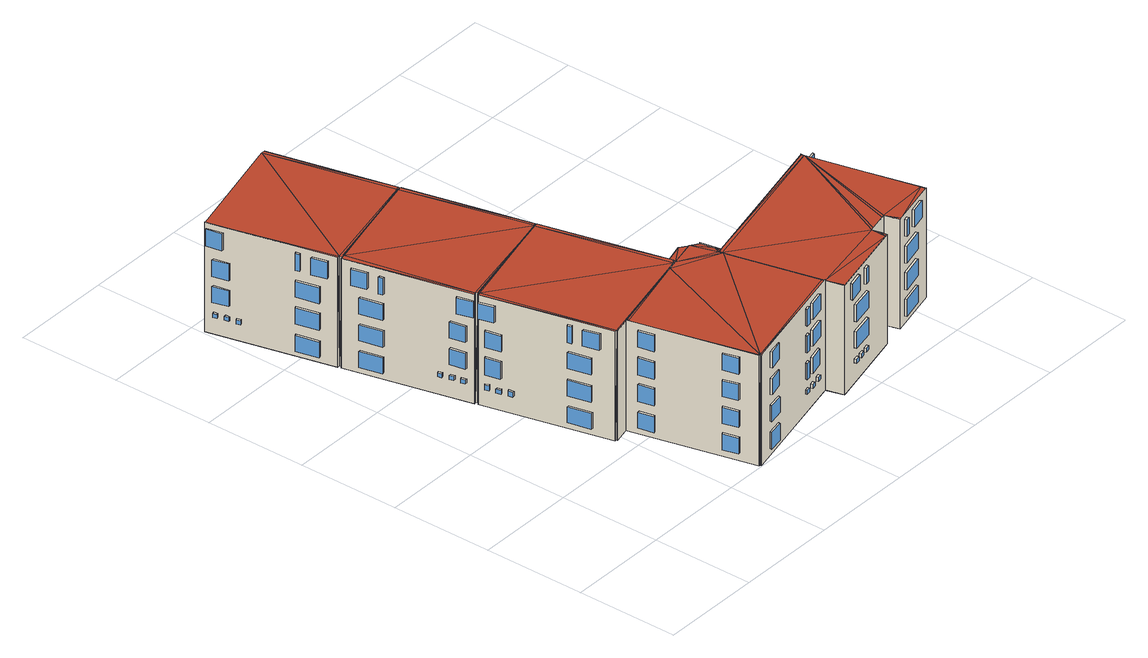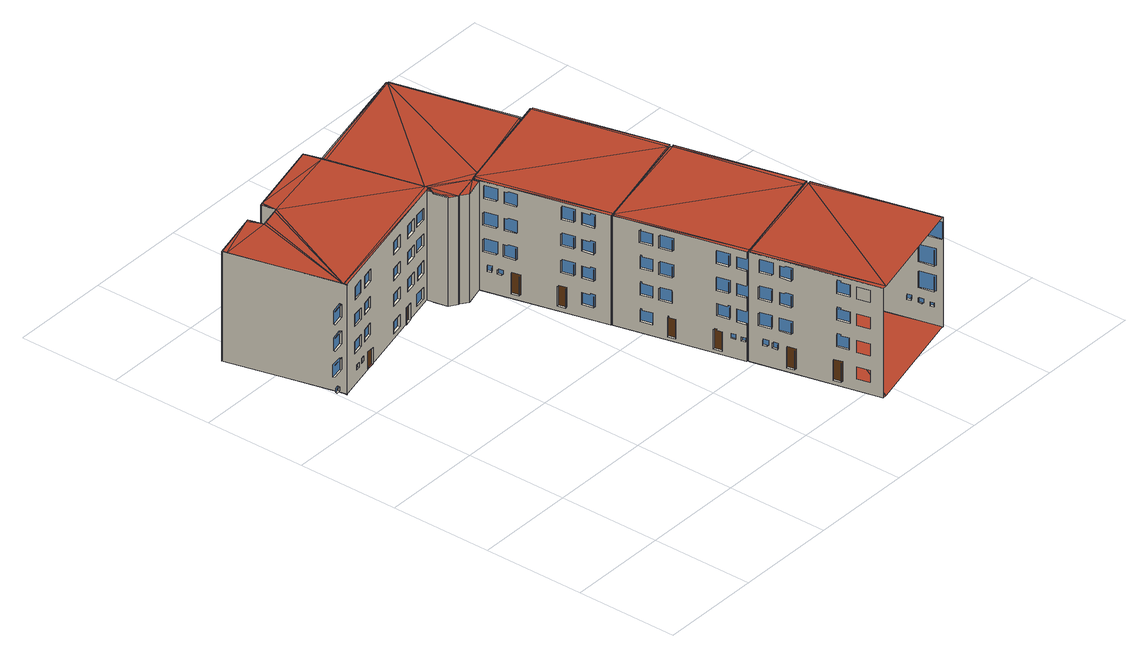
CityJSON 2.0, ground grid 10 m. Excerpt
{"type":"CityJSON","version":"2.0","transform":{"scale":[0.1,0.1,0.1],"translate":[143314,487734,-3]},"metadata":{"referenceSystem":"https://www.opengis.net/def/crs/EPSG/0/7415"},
"CityObjects":{
"building1":{"type":"Building","geometry":[{"type":"MultiSurface","lod":"2.2","boundaries":[[[0,1,2,3]],[[4,5,6,7]],[[8,9,10,11]],[[12,13,14,15]],[[16,1,0,17]],[[18,5,4,19]],[[20,9,8,21]],[[22,13,12,23]],[[17,0,3,24]],[[25,2,1,16]],[[26,27,28,29]],[[24,3,2,25]],[[30,31,32]],[[33,6,5,18]],[[19,4,7,34]],[[35,10,9,20]],[[21,8,11,36]],[[37,14,13,22]],[[23,12,15,38]],[[39,27,26,40]],[[40,26,29,41]],[[42,28,27,39]],[[43,30,32]],[[34,7,6,33]],[[36,11,10,35]],[[38,15,14,37]],[[41,29,28,42]],[[44,45,30]],[[44,30,43]],[[46,43,32]],[[47,31,30]],[[48,49,50,51]],[[31,32,46,47],[52,53,54,55],[56,57,58,59],[60,61,62,63],[17,16,25,24],[64,65,66,67],[68,69,70,71],[72,73,74,75],[19,18,33,34],[23,22,37,38],[21,20,35,36],[40,39,42,41]],[[76,77,78,79]],[[80,81,82,83]],[[84,85,86,87]],[[73,49,48,72]],[[72,48,51,75]],[[74,50,49,73]],[[75,51,50,74]],[[88,89,90,91]],[[92,93,94,95]],[[69,77,76,68]],[[57,81,80,56]],[[61,85,84,60]],[[70,78,77,69]],[[68,76,79,71]],[[71,79,78,70]],[[53,93,92,52]],[[56,80,83,59]],[[58,82,81,57]],[[60,84,87,63]],[[62,86,85,61]],[[96,97,98,99]],[[100,101,102,103]],[[65,89,88,64]],[[66,90,89,65]],[[64,88,91,67]],[[52,92,95,55]],[[54,94,93,53]],[[59,83,82,58]],[[63,87,86,62]],[[67,91,90,66]],[[104,105,106,107]],[[108,109,110,111]],[[112,97,96,113]],[[55,95,94,54]],[[114,115,116,117]],[[118,105,104,119]],[[120,101,100,121]],[[122,109,108,123]],[[113,96,99,124]],[[125,98,97,112]],[[121,100,103,126]],[[127,102,101,120]],[[128,43,46]],[[30,129,47]],[[126,103,102,127]],[[130,131,132,133]],[[119,104,107,134]],[[135,106,105,118]],[[123,108,111,136]],[[137,110,109,122]],[[124,99,98,125]],[[138,115,114,139]],[[139,114,117,140]],[[141,116,115,138]],[[134,107,106,135]],[[140,117,116,141]],[[136,111,110,137]],[[142,131,130,143]],[[143,130,133,144]],[[145,132,131,142]],[[146,147,148]],[[144,133,132,145]],[[46,47,129]],[[149,146,148]],[[46,129,128]],[[150,146,149]],[[151,150,149]],[[152,153,154,155]],[[156,149,148]],[[157,147,146]],[[158,159,160,161]],[[162,163,164,165]],[[166,167,168,169]],[[147,148,156,157],[170,171,172,173],[119,118,135,134],[123,122,137,136],[113,112,125,124],[174,175,176,177],[178,179,180,181],[182,183,184,185],[186,187,188,189],[143,142,145,144],[139,138,141,140],[121,120,127,126]],[[128,129,190]],[[128,190,191]],[[175,153,152,174]],[[183,159,158,182]],[[179,163,162,178]],[[187,167,166,186]],[[174,152,155,177]],[[176,154,153,175]],[[177,155,154,176]],[[192,193,194,195]],[[184,160,159,183]],[[182,158,161,185]],[[178,162,165,181]],[[186,166,169,189]],[[180,164,163,179]],[[188,168,167,187]],[[196,197,198,199]],[[200,201,202,203]],[[204,205,206,207]],[[208,209,210,211]],[[171,193,192,170]],[[185,161,160,184]],[[181,165,164,180]],[[189,169,168,188]],[[170,192,195,173]],[[172,194,193,171]],[[212,197,196,213]],[[214,201,200,215]],[[216,205,204,217]],[[218,209,208,219]],[[173,195,194,172]],[[220,221,222]],[[213,196,199,223]],[[224,198,197,212]],[[215,200,203,225]],[[226,202,201,214]],[[227,206,205,216]],[[217,204,207,228]],[[219,208,211,229]],[[230,210,209,218]],[[231,232,233,234]],[[235,220,222]],[[223,199,198,224]],[[225,203,202,226]],[[228,207,206,227]],[[229,211,210,230]],[[236,220,235]],[[237,232,231,238]],[[239,240,241,242]],[[243,244,245,246]],[[247,248,249,250]],[[236,251,220]],[[252,240,239,253]],[[254,244,243,255]],[[256,248,247,257]],[[258,233,232,237]],[[238,231,234,259]],[[260,261,262,263]],[[264,149,156]],[[146,265,157]],[[259,234,233,258]],[[253,239,242,266]],[[267,241,240,252]],[[255,243,246,268]],[[269,245,244,254]],[[257,247,250,270]],[[271,249,248,256]],[[272,273,274]],[[275,261,260,276]],[[277,235,222]],[[278,221,220]],[[276,260,263,279]],[[280,262,261,275]],[[266,242,241,267]],[[268,246,245,269]],[[270,250,249,271]],[[279,263,262,280]],[[272,281,273]],[[221,222,282,283],[284,285,286,287],[288,289,290,291],[292,293,294,295],[296,297,298,299],[217,216,227,228],[219,218,230,229],[213,212,224,223],[215,214,226,225]],[[300,301,302,303]],[[304,305,306,307]],[[308,309,310,311]],[[312,313,314,315]],[[316,281,272]],[[317,316,272]],[[293,301,300,292]],[[297,305,304,296]],[[289,309,308,288]],[[285,313,312,284]],[[157,156,264,265]],[[272,274,318]],[[273,281,319]],[[292,300,303,295]],[[294,302,301,293]],[[296,304,307,299]],[[298,306,305,297]],[[288,308,311,291]],[[290,310,309,289]],[[284,312,315,287]],[[286,314,313,285]],[[320,321,322,323]],[[295,303,302,294]],[[299,307,306,298]],[[291,311,310,290]],[[273,274,324,325],[326,327,328,329],[330,331,332,333],[334,335,336,337],[238,237,258,259],[338,339,340,341],[342,343,344,345],[346,347,348,349],[255,254,269,268],[257,256,271,270],[253,252,267,266],[276,275,280,279]],[[287,315,314,286]],[[350,351,352,353]],[[347,321,320,346]],[[354,355,356,357]],[[358,359,360,361]],[[348,322,321,347]],[[346,320,323,349]],[[349,323,322,348]],[[362,363,364,365]],[[366,367,368,369]],[[343,351,350,342]],[[331,355,354,330]],[[335,359,358,334]],[[344,352,351,343]],[[342,350,353,345]],[[345,353,352,344]],[[327,367,366,326]],[[330,354,357,333]],[[332,356,355,331]],[[336,360,359,335]],[[334,358,361,337]],[[339,363,362,338]],[[340,364,363,339]],[[338,362,365,341]],[[326,366,369,329]],[[328,368,367,327]],[[341,365,364,340]],[[333,357,356,332]],[[337,361,360,336]],[[264,265,370]],[[265,371,370]],[[282,372,277]],[[373,278,374]],[[375,376,377,378]],[[379,380,381,382]],[[383,384,385,386]],[[387,388,389,390]],[[391,392,377,376]],[[393,394,381,380]],[[395,391,376,375]],[[378,377,392,396]],[[397,393,380,379]],[[382,381,394,398]],[[399,400,385,384]],[[401,402,389,388]],[[403,399,384,383]],[[386,385,400,404]],[[405,401,388,387]],[[390,389,402,406]],[[43,407,44]],[[45,408,30]],[[30,408,129]],[[128,407,43]],[[396,392,391,395]],[[398,394,393,397]],[[404,400,399,403]],[[406,402,401,405]],[[235,277,409]],[[278,220,410]],[[149,411,151]],[[150,412,146]],[[413,128,191]],[[129,414,190]],[[277,372,409]],[[374,278,410]],[[264,411,149]],[[146,412,265]],[[415,317,272]],[[416,281,316]],[[417,236,235]],[[251,418,220]],[[370,415,264]],[[371,265,416]],[[419,272,318]],[[281,420,319]],[[45,44,421,422]],[[150,151,423,424]],[[190,191,423,424]],[[373,282,421,422]],[[316,317,425,426]],[[371,370,425,426]],[[427,417,236,251],[403,404,386,383],[405,406,390,387],[395,396,378,375],[397,398,382,379],[428,429,430,431],[432,433,434,435],[436,437,438,439],[440,441,442,443],[444,445,446,447],[448,449,450,451],[452,453,454,455],[456,457,458,459],[460,461,462,463]],[[413,407,128]],[[129,408,414]],[[464,235,409]],[[220,465,410]],[[264,415,411]],[[265,412,416]],[[415,272,419]],[[281,416,420]],[[235,466,417]],[[220,418,467]],[[464,466,235]],[[220,467,465]],[[455,468,469,454]],[[447,470,471,446]],[[451,472,473,450]],[[443,474,475,442]],[[476,477,469,468]],[[452,476,468,455]],[[454,469,477,453]],[[478,479,471,470]],[[480,481,473,472]],[[444,478,470,447]],[[446,471,479,445]],[[448,480,472,451]],[[450,473,481,449]],[[482,483,475,474]],[[440,482,474,443]],[[442,475,483,441]],[[453,477,476,452]],[[445,479,478,444]],[[449,481,480,448]],[[441,483,482,440]],[[439,484,485,438]],[[459,486,487,458]],[[435,488,489,434]],[[431,490,491,430]],[[492,493,487,486]],[[458,487,493,457]],[[456,492,486,459]],[[457,493,492,456]],[[494,495,496,497]],[[498,499,500,501]],[[502,503,504,505]],[[506,507,508,509]],[[510,511,485,484]],[[407,512,421]],[[408,422,513]],[[436,510,484,439]],[[438,485,511,437]],[[514,515,489,488]],[[516,517,518,519]],[[434,489,515,433]],[[432,514,488,435]],[[520,521,491,490]],[[428,520,490,431]],[[430,491,521,429]],[[522,499,498,523]],[[524,503,502,525]],[[526,507,506,527]],[[528,495,494,529]],[[529,494,497,530]],[[531,496,495,528]],[[523,498,501,532]],[[533,500,499,522]],[[525,502,505,534]],[[535,504,503,524]],[[536,537,538,539]],[[527,506,509,540]],[[541,508,507,526]],[[542,543,544,545]],[[546,547,548,549]],[[530,497,496,531]],[[550,551,552,553]],[[413,512,407]],[[408,513,414]],[[532,501,500,533]],[[534,505,504,535]],[[540,509,508,541]],[[554,517,516,555]],[[555,516,519,556]],[[557,518,517,554]],[[558,559,421,560]],[[556,519,518,557]],[[561,537,536,562]],[[563,543,542,564]],[[565,547,546,566]],[[562,536,539,567]],[[568,538,537,561]],[[564,542,545,569]],[[570,544,543,563]],[[566,546,549,571]],[[572,548,547,565]],[[573,551,550,574]],[[575,552,551,573]],[[574,550,553,576]],[[567,539,538,568]],[[569,545,544,570]],[[571,549,548,572]],[[576,553,552,575]],[[577,578,579,580]],[[581,582,583,584]],[[585,586,587,588]],[[589,590,591,592]],[[463,593,594,462]],[[595,578,577,596]],[[597,582,581,598]],[[599,586,585,600]],[[601,590,589,602]],[[422,421,603,604],[605,606,607,608],[602,601,609,610],[611,612,613,614],[598,597,615,616],[617,618,619,620],[600,599,621,622],[623,624,625,626],[562,561,568,567],[523,522,533,532],[564,563,570,569],[527,526,541,540],[566,565,572,571],[525,524,535,534],[555,554,557,556],[529,528,531,530],[596,595,627,628],[574,573,575,576]],[[627,579,578,595]],[[596,577,580,628]],[[603,512,413]],[[414,513,604]],[[628,580,579,627]],[[598,581,584,616]],[[600,585,588,622]],[[615,583,582,597]],[[621,587,586,599]],[[602,589,592,610]],[[609,591,590,601]],[[629,630,631,632]],[[633,634,635,636]],[[637,638,639,640]],[[641,642,643,644]],[[616,584,583,615]],[[622,588,587,621]],[[610,592,591,609]],[[612,630,629,611]],[[618,634,633,617]],[[624,638,637,623]],[[606,642,641,605]],[[611,629,632,614]],[[613,631,630,612]],[[617,633,636,620]],[[619,635,634,618]],[[623,637,640,626]],[[625,639,638,624]],[[605,641,644,608]],[[607,643,642,606]],[[645,646,594,593]],[[460,645,593,463]],[[462,594,646,461]],[[421,464,409]],[[465,560,410]],[[614,632,631,613]],[[620,636,635,619]],[[626,640,639,625]],[[608,644,643,607]],[[604,424,414]],[[603,413,423]],[[411,647,423]],[[412,424,648]],[[649,650,651,652]],[[653,654,655,656]],[[657,658,659,660]],[[661,662,663,664]],[[423,424,603]],[[665,650,649,666]],[[667,654,653,668]],[[669,658,657,670]],[[671,662,661,672]],[[424,604,603]],[[411,415,647]],[[412,648,416]],[[437,511,510,436]],[[666,649,652,673]],[[674,651,650,665]],[[433,515,514,432]],[[668,653,656,675]],[[670,657,660,676]],[[672,661,664,677]],[[678,655,654,667]],[[679,659,658,669]],[[680,663,662,671]],[[681,682,683,684]],[[685,686,687,688]],[[689,690,691,692]],[[693,421,559]],[[558,560,694]],[[429,521,520,428]],[[461,646,645,460]],[[673,652,651,674]],[[675,656,655,678]],[[676,660,659,679]],[[677,664,663,680]],[[695,696,697,698]],[[699,682,681,700]],[[701,686,685,702]],[[703,690,689,704]],[[700,681,684,705]],[[706,683,682,699]],[[707,687,686,701]],[[708,691,690,703]],[[702,685,688,709]],[[704,689,692,710]],[[711,696,695,712]],[[713,697,696,711]],[[712,695,698,714]],[[705,684,683,706]],[[709,688,687,707]],[[710,692,691,708]],[[714,698,697,713]],[[715,716,717,718]],[[424,423,719,720],[721,722,723,724],[725,726,727,728],[729,730,731,732],[733,734,735,736],[737,738,739,740],[741,742,743,744],[668,667,678,675],[670,669,679,676],[700,699,706,705],[702,701,707,709],[666,665,674,673],[704,703,708,710],[672,671,680,677],[745,746,747,748],[749,750,751,752],[753,754,755,756],[712,711,713,714]],[[647,415,719]],[[416,648,720]],[[757,758,759,760]],[[761,762,763,764]],[[765,766,767,768]],[[754,716,715,753]],[[769,770,771,772]],[[558,559,693,694]],[[734,758,757,733]],[[738,762,761,737]],[[742,766,765,741]],[[755,717,716,754]],[[753,715,718,756]],[[756,718,717,755]],[[773,774,775,776]],[[777,778,779,780]],[[781,782,783,784]],[[735,759,758,734]],[[739,763,762,738]],[[733,757,760,736]],[[737,761,764,740]],[[741,765,768,744]],[[743,767,766,742]],[[785,786,787,788]],[[736,760,759,735]],[[740,764,763,739]],[[744,768,767,743]],[[750,770,769,749]],[[789,790,791,792]],[[793,794,795,796]],[[797,798,799,800]],[[801,802,803,804]],[[751,771,770,750]],[[749,769,772,752]],[[752,772,771,751]],[[722,774,773,721]],[[726,778,777,725]],[[730,782,781,729]],[[425,415,805]],[[426,806,416]],[[720,426,416]],[[719,415,425]],[[746,786,785,745]],[[721,773,776,724]],[[723,775,774,722]],[[725,777,780,728]],[[727,779,778,726]],[[729,781,784,732]],[[731,783,782,730]],[[807,808,809,810]],[[745,785,788,748]],[[747,787,786,746]],[[811,790,789,812]],[[813,798,797,814]],[[815,802,801,816]],[[748,788,787,747]],[[724,776,775,723]],[[728,780,779,727]],[[732,784,783,731]],[[817,794,793,818]],[[812,789,792,819]],[[820,791,790,811]],[[818,793,796,821]],[[822,795,794,817]],[[814,797,800,823]],[[824,799,798,813]],[[816,801,804,825]],[[826,803,802,815]],[[827,828,829,830]],[[831,832,833,834]],[[835,836,837,838]],[[821,796,795,822]],[[425,426,720]],[[819,792,791,820]],[[823,800,799,824]],[[825,804,803,826]],[[839,840,841,842]],[[843,808,807,844]],[[805,415,419]],[[420,416,806]],[[425,720,719]],[[844,807,810,845]],[[846,809,808,843]],[[845,810,809,846]],[[847,828,827,848]],[[849,832,831,850]],[[851,836,835,852]],[[848,827,830,853]],[[854,829,828,847]],[[850,831,834,855]],[[856,833,832,849]],[[852,835,838,857]],[[858,837,836,851]],[[859,840,839,860]],[[860,839,842,861]],[[862,841,840,859]],[[853,830,829,854]],[[855,834,833,856]],[[857,838,837,858]],[[861,842,841,862]],[[863,864,865,866]],[[421,693,867]],[[694,560,868]],[[869,870,871,872]],[[873,874,875,876]],[[877,878,879,880]],[[881,864,863,882]],[[426,425,883,884],[885,886,887,888],[889,890,891,892],[893,894,895,896],[897,898,899,900],[901,902,903,904],[905,906,907,908],[909,910,911,912],[848,847,854,853],[812,811,820,819],[850,849,856,855],[816,815,826,825],[852,851,858,857],[814,813,824,823],[844,843,846,845],[818,817,822,821],[882,881,913,914],[860,859,862,861]],[[906,870,869,905]],[[883,805,419]],[[806,884,420]],[[890,874,873,889]],[[898,878,877,897]],[[882,863,866,914]],[[913,865,864,881]],[[914,866,865,913]],[[905,869,872,908]],[[907,871,870,906]],[[889,873,876,892]],[[891,875,874,890]],[[897,877,880,900]],[[899,879,878,898]],[[908,872,871,907]],[[892,876,875,891]],[[900,880,879,899]],[[421,915,464]],[[916,560,465]],[[421,867,917]],[[868,560,918]],[[421,917,915]],[[918,560,916]],[[919,920,921]],[[922,923,924]],[[417,919,921]],[[922,418,923]],[[694,693,867,868]],[[916,915,920,924]],[[916,915,417,418]],[[867,868,917]],[[925,915,926]],[[927,916,928]],[[868,918,917]],[[929,930,915]],[[931,932,916]],[[915,917,933]],[[934,918,916]],[[916,915,935,936]],[[929,915,933]],[[932,934,916]],[[936,932,931]],[[930,929,935]],[[918,917,937,938]],[[933,917,937]],[[934,938,918]],[[939,937,935,936]],[[940,941,942,943]],[[944,945,946,947]],[[948,949,950,951]],[[952,953,954,955]],[[956,957,958,959]],[[960,961,962,963]],[[964,965,966,967]],[[968,969,942,941]],[[970,968,941,940]],[[943,942,969,971]],[[972,973,974,975]],[[976,977,966,965]],[[978,976,965,964]],[[967,966,977,979]],[[980,981,946,945]],[[982,980,945,944]],[[947,946,981,983]],[[984,985,950,949]],[[986,987,954,953]],[[988,984,949,948]],[[951,950,985,989]],[[990,986,953,952]],[[955,954,987,991]],[[992,993,958,957]],[[994,992,957,956]],[[959,958,993,995]],[[979,977,976,978]],[[996,919,417]],[[997,418,922]],[[971,969,968,970]],[[983,981,980,982]],[[989,985,984,988]],[[991,987,986,990]],[[998,999,1000,1001]],[[995,993,992,994]],[[1002,417,925]],[[928,418,1003]],[[1004,1005,1000,999]],[[1006,1004,999,998]],[[1001,1000,1005,1007]],[[1008,1009,962,961]],[[1010,1008,961,960]],[[963,962,1009,1011]],[[1012,1013,974,973]],[[1014,1012,973,972]],[[975,974,1013,1015]],[[1007,1005,1004,1006]],[[1016,1017,1018,1019]],[[1020,1021,1022,1023]],[[1024,1025,1026,1027]],[[1028,1029,1030,1031]],[[1032,1033,1034,1035]],[[1036,1037,1030,1029]],[[1038,1036,1029,1028]],[[1031,1030,1037,1039]],[[1040,1041,1034,1033]],[[1042,1040,1033,1032]],[[1035,1034,1041,1043]],[[1044,1045,1018,1017]],[[1046,1044,1017,1016]],[[1019,1018,1045,1047]],[[1048,1049,920,924],[970,971,943,940],[1042,1043,1035,1032],[1010,1011,963,960],[1014,1015,975,972],[978,979,967,964],[1006,1007,1001,998],[1038,1039,1031,1028]],[[1050,1051,1022,1021]],[[1052,1053,1026,1025]],[[1054,1050,1021,1020]],[[1023,1022,1051,1055]],[[1056,1052,1025,1024]],[[1027,1026,1053,1057]],[[1039,1037,1036,1038]],[[1011,1009,1008,1010]],[[1058,1059,1060,1061]],[[1015,1013,1012,1014]],[[1043,1041,1040,1042]],[[1062,1063,1060,1059]],[[1064,1062,1059,1058]],[[1061,1060,1063,1065]],[[1047,1045,1044,1046]],[[1055,1051,1050,1054]],[[1057,1053,1052,1056]],[[1065,1063,1062,1064]],[[1002,996,417]],[[997,1003,418]],[[1066,925,926]],[[1067,927,928]],[[1068,1069,1070,1071]],[[1072,1073,1074,1075]],[[1076,1077,1078,1079]],[[1080,1081,1082,1083]],[[1084,1085,1070,1069]],[[1086,1087,1074,1073]],[[1088,1084,1069,1068]],[[1071,1070,1085,1089]],[[1090,1086,1073,1072]],[[1075,1074,1087,1091]],[[1092,1093,1078,1077]],[[1094,1095,1082,1081]],[[1096,1092,1077,1076]],[[1079,1078,1093,1097]],[[1098,1094,1081,1080]],[[1083,1082,1095,1099]],[[1089,1085,1084,1088]],[[1091,1087,1086,1090]],[[1097,1093,1092,1096]],[[1099,1095,1094,1098]],[[1049,996,1100]],[[1048,1101,997]],[[1102,1100,996]],[[1101,1103,997]],[[1102,996,1002]],[[997,1103,1003]],[[1003,1002,1049,1048]],[[1066,1002,925]],[[1067,928,1003]],[[1104,1105,915,916],[982,983,947,944],[1046,1047,1019,1016],[988,989,951,948],[994,995,959,956],[990,991,955,952],[1054,1055,1023,1020],[1056,1057,1027,1024],[1088,1089,1071,1068],[1096,1097,1079,1076],[1098,1099,1083,1080],[1090,1091,1075,1072],[1106,1107,1108,1109],[1110,1111,1112,1113],[1114,1115,1116,1117],[1118,1119,1120,1121],[1122,1123,1124,1125],[1126,1127,1128,1129],[1130,1131,1132,1133],[1134,1135,1136,1137],[1138,1139,1140,1141],[1064,1065,1061,1058]],[[1003,1002,1142,1143]],[[1143,1142,1144,1145]],[[1146,1145,1147]],[[1148,1149,1144]],[[1148,1150,1149]],[[1146,1147,1151]],[[1150,1142,1149]],[[1151,1147,1143]],[[1066,926,1152]],[[1067,1153,927]],[[1066,1154,1002]],[[1003,1155,1067]],[[1141,1156,1157,1140]],[[1158,1159,1160,1161]],[[1162,1163,1164,1165]],[[1166,1167,1168,1169]],[[1170,1171,1172,1173]],[[1174,1175,1172,1171]],[[1109,1176,1177,1108]],[[1178,1174,1171,1170]],[[1173,1172,1175,1179]],[[1117,1180,1181,1116]],[[1129,1182,1183,1128]],[[1066,1184,1154]],[[1067,1155,1185]],[[1186,1187,1157,1156]],[[1138,1186,1156,1141]],[[1140,1157,1187,1139]],[[1179,1175,1174,1178]],[[1139,1187,1186,1138]],[[1188,1189,1177,1176]],[[1106,1188,1176,1109]],[[1108,1177,1189,1107]],[[1190,1191,1181,1180]],[[1192,1193,1183,1182]],[[1114,1190,1180,1117]],[[1116,1181,1191,1115]],[[1126,1192,1182,1129]],[[1128,1183,1193,1127]],[[1142,1194,1149]],[[1147,1195,1143]],[[1066,1142,1184]],[[1143,1067,1185]],[[1196,1197,1160,1159]],[[1198,1199,1164,1163]],[[1200,1196,1159,1158]],[[1201,1198,1163,1162]],[[1161,1160,1197,1202]],[[1165,1164,1199,1203]],[[1204,1205,1168,1167]],[[1206,1204,1167,1166]],[[1169,1168,1205,1207]],[[1107,1189,1188,1106]],[[1115,1191,1190,1114]],[[1127,1193,1192,1126]],[[1208,1209,1210,1211]],[[1133,1212,1213,1132]],[[1214,1215,1144,1145],[1178,1179,1173,1170],[1216,1217,1211,1208],[1200,1202,1161,1158],[1201,1203,1165,1162],[1206,1207,1169,1166]],[[1218,1219,1213,1212]],[[1130,1218,1212,1133]],[[1132,1213,1219,1131]],[[1131,1219,1218,1130]],[[1113,1220,1221,1112]],[[1121,1222,1223,1120]],[[1125,1224,1225,1124]],[[1202,1197,1196,1200]],[[1203,1199,1198,1201]],[[1207,1205,1204,1206]],[[1226,1227,1210,1209]],[[1216,1226,1209,1208]],[[1211,1210,1227,1217]],[[1137,1228,1229,1136]],[[1194,1230,1149]],[[1147,1231,1195]],[[1232,1233,1221,1220]],[[1110,1232,1220,1113]],[[1112,1221,1233,1111]],[[1234,1235,1223,1222]],[[1118,1234,1222,1121]],[[1120,1223,1235,1119]],[[1236,1237,1229,1228]],[[1136,1229,1237,1135]],[[1134,1236,1228,1137]],[[1238,1239,1225,1224]],[[1066,1194,1142]],[[1195,1067,1143]],[[1122,1238,1224,1125]],[[1124,1225,1239,1123]],[[1135,1237,1236,1134]],[[1217,1227,1226,1216]],[[1111,1233,1232,1110]],[[1119,1235,1234,1118]],[[1123,1239,1238,1122]],[[1104,1105,1215,1214]],[[1152,1105,1066]],[[1067,1104,1153]],[[1240,1105,1241]],[[1104,1242,1243]],[[1105,1104,1243]],[[1105,1243,1241]],[[1244,1245,1246,1247]],[[1248,1249,1250,1251]],[[1252,1253,1254,1255]],[[1256,1257,1258,1259]],[[1260,1261,1246,1245]],[[1262,1263,1258,1257]],[[1247,1246,1261,1264]],[[1265,1262,1257,1256]],[[1259,1258,1263,1266]],[[1267,1260,1245,1244]],[[1268,1269,1250,1249]],[[1251,1250,1269,1270]],[[1271,1268,1249,1248]],[[1272,1273,1254,1253]],[[1255,1254,1273,1274]],[[1275,1272,1253,1252]]],"semantics":{"surfaces":[{"type":"Window"},{"type":"WallSurface","on_footprint_edge":true},{"type":"RoofSurface"},{"type":"Door"}],"values":[0,0,0,0,1,1,1,1,1,1,0,1,1,1,1,1,1,1,1,1,1,1,1,1,1,1,1,1,1,2,2,0,1,0,0,0,1,1,1,1,0,0,1,1,1,1,1,1,1,1,1,1,1,0,0,1,1,1,1,1,1,1,1,0,0,1,1,0,1,1,1,1,1,1,1,2,2,1,0,1,1,1,1,1,1,1,1,1,1,1,1,1,1,1,1,1,1,1,1,1,0,2,2,0,0,0,1,1,1,1,1,1,1,1,1,1,0,1,1,1,1,1,1,0,0,0,0,1,1,1,1,1,1,1,1,1,1,1,1,1,1,1,1,1,1,1,1,0,1,1,1,1,1,1,1,0,0,0,1,1,1,1,1,1,0,2,2,1,1,1,1,1,1,1,1,1,2,2,1,1,1,1,1,1,1,1,0,0,0,0,1,1,1,1,1,1,1,2,2,1,1,1,1,1,1,1,1,0,1,1,1,1,1,0,1,0,0,1,1,1,0,0,1,1,1,1,1,1,1,1,1,1,1,1,1,1,1,1,1,1,1,1,1,2,2,1,1,1,1,0,0,1,1,1,1,0,0,1,1,1,1,2,2,2,2,1,1,1,1,2,2,2,2,2,2,2,2,2,2,2,2,2,2,2,2,2,2,1,1,1,1,1,1,1,2,2,2,2,2,2,2,2,2,2,2,2,1,1,1,1,0,1,1,0,0,1,1,1,1,0,1,1,1,1,1,1,1,1,1,1,0,1,1,1,0,0,0,0,0,2,2,1,1,0,0,1,1,0,1,1,1,1,1,1,1,1,1,1,1,1,0,1,1,0,0,1,3,2,2,1,1,1,1,1,1,1,1,1,1,1,1,1,1,1,1,1,1,1,1,1,1,1,1,3,0,0,0,1,1,1,1,1,1,1,1,2,2,1,1,1,1,1,1,1,0,0,0,0,1,1,1,1,1,1,1,1,1,1,1,1,1,1,1,0,1,1,2,2,1,1,1,1,2,2,2,2,0,0,0,0,1,1,1,1,1,1,2,2,1,1,1,1,1,1,1,1,1,1,0,0,0,2,2,1,1,1,1,1,1,3,1,1,1,1,1,1,1,1,1,1,1,1,1,1,1,1,3,1,2,2,0,0,0,1,0,1,1,1,1,1,1,1,0,0,0,1,1,1,1,1,1,0,1,1,1,1,0,0,0,0,1,1,1,1,1,1,2,2,2,2,1,1,1,1,1,1,1,0,1,1,1,1,1,1,1,1,1,1,1,1,1,1,1,1,1,1,0,0,0,1,1,1,1,1,3,1,2,2,1,1,1,1,1,1,1,1,1,1,1,1,1,1,1,1,1,1,1,1,3,2,2,0,0,0,1,1,1,2,2,1,1,1,1,1,1,1,1,1,1,1,1,1,1,2,2,2,2,2,2,2,2,2,2,1,1,1,1,2,2,1,2,2,2,2,1,2,2,2,2,1,2,2,1,1,1,1,1,1,1,1,0,1,1,1,0,1,1,0,1,1,0,0,1,1,1,1,0,1,1,1,2,2,1,1,1,1,1,1,2,2,0,1,1,0,1,1,0,1,1,1,1,1,1,1,1,0,1,1,0,1,1,0,1,1,1,0,0,1,1,1,1,1,1,1,1,1,3,1,1,1,1,1,1,2,2,2,2,1,1,1,1,0,0,1,1,1,1,0,0,1,1,1,1,1,1,1,1,2,2,2,2,2,2,1,2,2,1,1,1,2,2,2,2,2,2,2,2,2,2,1,1,1,1,1,0,1,1,1,1,1,2,2,3,1,1,1,1,0,1,1,0,0,1,1,1,1,2,2,2,2,0,0,1,1,1,1,0,1,1,1,1,1,1,1,1,0,1,1,1,1,1,1,1,1,1,0,1,1,1,2,2,0,1,1,0,1,1,0,1,1,0,2,2,1,1,1,1,1,1,1,1,2,2,2,2,1,1,1,1,1,1,0,0,1,1,1,1,0,1,1,0,1,1]}}]}
},
"vertices":[
[88,132,110],[88,132,94],[84,147,94],[84,147,110],[86,139,28],[86,139,12],[81,161,12],[81,161,28],[86,139,83],[86,139,67],[81,161,67],[81,161,83],[86,139,55],[86,139,39],[81,161,39],[81,161,55],[90,132,94],[90,132,110],[88,139,12],[88,139,28],[88,140,67],[88,140,83],[88,140,39],[88,140,55],[86,147,110],[86,147,94],[82,157,110],[82,157,93],[81,161,93],[81,161,110],[95,119,116],[93,119,116],[93,119,5],[83,161,12],[83,161,28],[83,161,67],[83,161,83],[83,162,39],[83,162,55],[84,158,93],[84,158,110],[83,162,110],[83,162,93],[95,119,5],[95,118,5],[95,118,116],[63,242,5],[63,242,116],[69,210,28],[69,210,23],[68,214,23],[68,214,28],[67,227,109],[67,227,93],[63,242,93],[63,242,109],[68,221,82],[68,221,66],[65,236,66],[65,236,82],[68,221,55],[68,221,38],[65,236,38],[65,236,55],[66,232,28],[66,232,23],[64,236,23],[64,236,28],[68,221,27],[68,221,23],[67,225,23],[67,225,27],[71,210,28],[71,210,23],[70,215,23],[70,215,28],[66,220,27],[66,220,23],[65,225,23],[65,225,27],[66,220,82],[66,220,66],[63,235,66],[63,235,82],[66,221,55],[66,221,38],[63,235,38],[63,235,55],[64,231,28],[64,231,23],[63,235,23],[63,235,28],[65,227,109],[65,227,93],[61,241,93],[61,241,109],[60,245,109],[60,245,93],[56,260,93],[56,260,109],[58,252,28],[58,252,24],[57,256,24],[57,256,28],[58,252,55],[58,252,39],[55,267,39],[55,267,55],[58,252,82],[58,252,66],[55,267,66],[55,267,82],[62,246,93],[62,246,109],[56,263,28],[56,263,24],[55,267,24],[55,267,28],[60,252,39],[60,252,55],[60,252,24],[60,252,28],[60,252,66],[60,252,82],[58,261,109],[58,261,93],[59,257,28],[59,257,24],[66,243,5],[66,243,116],[53,273,28],[53,273,24],[52,277,24],[52,277,28],[57,267,55],[57,267,39],[57,267,82],[57,267,66],[58,263,24],[58,263,28],[57,267,28],[57,267,24],[55,274,24],[55,274,28],[54,278,28],[54,278,24],[64,246,116],[62,245,116],[62,245,5],[64,246,5],[65,244,116],[65,244,5],[40,326,109],[40,326,92],[39,330,92],[39,330,109],[33,365,5],[33,365,116],[40,326,55],[40,326,39],[35,348,39],[35,348,55],[40,326,82],[40,326,66],[35,348,66],[35,348,82],[40,326,28],[40,326,12],[35,348,12],[35,348,28],[39,341,109],[39,341,93],[35,356,93],[35,356,109],[42,326,109],[42,326,92],[41,330,92],[41,330,109],[42,327,82],[42,327,66],[37,348,66],[37,348,82],[42,326,55],[42,326,39],[37,348,39],[37,348,55],[42,327,28],[42,327,12],[37,348,12],[37,348,28],[66,244,116],[66,244,5],[37,341,109],[37,341,93],[33,355,93],[33,355,109],[134,19,56],[134,19,40],[130,34,40],[130,34,56],[134,19,29],[134,19,13],[130,34,13],[130,34,29],[134,19,110],[134,19,94],[130,34,94],[130,34,110],[134,20,83],[134,20,67],[130,34,67],[130,34,83],[136,20,40],[136,20,56],[136,20,13],[136,20,29],[136,20,94],[136,20,110],[136,20,67],[136,20,83],[141,2,117],[140,2,117],[140,2,5],[132,35,56],[132,35,40],[132,35,29],[132,35,13],[132,35,94],[132,35,110],[132,35,83],[132,35,67],[28,376,110],[28,376,93],[24,391,93],[24,391,110],[141,2,5],[142,1,5],[30,377,93],[30,377,110],[26,383,82],[26,383,66],[21,405,66],[21,405,82],[26,383,27],[26,383,11],[21,405,11],[21,405,27],[26,383,55],[26,383,39],[21,405,39],[21,405,55],[142,1,117],[28,384,66],[28,384,82],[28,384,11],[28,384,27],[28,384,39],[28,384,55],[26,391,93],[26,391,110],[22,401,110],[22,401,93],[21,405,93],[21,405,110],[38,366,5],[38,366,116],[23,406,82],[23,406,66],[23,406,27],[23,406,11],[23,406,55],[23,406,39],[34,368,5],[32,368,116],[32,368,5],[24,402,93],[24,402,110],[112,120,5],[112,120,116],[23,406,110],[23,406,93],[34,368,116],[111,122,5],[111,122,117],[117,96,110],[117,96,94],[114,111,94],[114,111,110],[117,96,83],[117,96,66],[114,111,66],[114,111,83],[117,96,56],[117,96,39],[114,110,39],[114,110,56],[117,96,28],[117,96,12],[114,110,12],[114,110,28],[115,95,56],[115,95,39],[112,110,39],[112,110,56],[115,95,28],[115,95,12],[112,110,12],[112,110,28],[115,95,83],[115,95,66],[112,110,66],[112,110,83],[115,95,110],[115,95,94],[112,110,94],[112,110,110],[35,366,116],[35,366,5],[3,487,5],[3,487,116],[9,454,27],[9,454,23],[8,458,23],[8,458,27],[3,488,5],[3,488,116],[7,471,110],[7,471,93],[3,486,93],[3,486,110],[8,465,81],[8,465,64],[5,480,64],[5,480,81],[8,465,54],[8,465,38],[5,480,38],[5,480,54],[6,476,27],[6,476,23],[5,480,23],[5,480,27],[8,465,27],[8,465,23],[8,469,23],[8,469,27],[11,455,27],[11,455,23],[10,459,23],[10,459,27],[7,465,27],[7,465,23],[6,469,23],[6,469,27],[7,465,81],[7,465,64],[3,480,64],[3,480,81],[7,465,54],[7,465,38],[3,480,38],[3,480,54],[4,475,27],[4,475,23],[3,479,23],[3,479,27],[5,471,110],[5,471,93],[2,486,93],[2,486,110],[38,367,5],[38,367,116],[114,123,5],[111,122,116],[114,123,116],[158,5,56],[158,3,56],[158,3,40],[158,5,40],[158,5,29],[158,3,29],[158,3,12],[158,5,12],[158,5,110],[159,3,110],[159,3,94],[158,5,94],[158,5,83],[159,3,83],[159,3,67],[158,5,67],[173,6,56],[173,6,40],[173,6,29],[173,6,12],[173,8,56],[173,8,40],[173,8,29],[173,8,12],[173,7,110],[173,7,94],[173,7,83],[173,7,67],[173,8,110],[173,8,94],[173,8,83],[173,8,67],[203,145,5],[203,145,116],[196,143,5],[196,143,115],[173,270,5],[173,270,116],[172,270,5],[172,270,116],[142,393,5],[142,393,116],[262,30,5],[262,30,116],[112,515,5],[112,515,116],[206,146,5],[206,146,116],[175,271,5],[175,271,116],[145,393,5],[145,393,116],[262,30,117],[249,27,111],[249,27,95],[234,23,95],[234,23,111],[249,27,84],[249,27,68],[234,23,68],[234,23,84],[249,27,56],[249,27,40],[234,23,40],[234,23,56],[229,22,111],[229,22,94],[225,21,94],[225,21,111],[229,22,84],[229,22,67],[225,21,67],[225,21,84],[229,22,56],[229,22,40],[225,21,40],[225,21,56],[229,22,29],[229,22,25],[225,21,25],[225,21,29],[238,24,29],[238,24,25],[234,23,25],[234,23,29],[249,27,29],[249,27,25],[245,26,25],[245,26,29],[240,122,5],[240,122,116],[262,33,5],[262,33,116],[225,19,29],[225,19,25],[225,19,84],[225,19,67],[225,19,56],[225,19,40],[225,19,111],[225,19,94],[229,20,29],[229,20,25],[229,20,84],[229,20,67],[229,20,56],[229,20,40],[230,20,111],[230,20,94],[235,21,56],[235,21,40],[235,21,29],[235,21,25],[235,21,84],[235,21,68],[235,21,111],[235,21,95],[239,22,29],[239,22,25],[201,158,31],[201,158,26],[200,162,26],[200,162,31],[202,155,57],[202,155,45],[199,167,45],[199,167,57],[202,155,84],[202,155,72],[199,167,72],[199,167,84],[202,155,111],[202,155,99],[199,167,99],[199,167,111],[249,25,56],[249,25,40],[206,148,5],[206,148,116],[250,25,84],[250,25,68],[199,168,30],[199,168,26],[198,172,26],[198,172,30],[250,25,111],[250,25,95],[204,155,45],[204,155,57],[204,155,72],[204,155,84],[204,156,99],[204,156,111],[203,159,26],[203,159,31],[202,163,31],[202,163,26],[201,167,57],[201,167,45],[201,167,84],[201,167,72],[197,173,57],[197,173,45],[195,185,45],[195,185,57],[201,167,111],[201,167,99],[197,173,111],[197,173,99],[195,185,99],[195,185,111],[197,173,84],[197,173,72],[195,185,72],[195,185,84],[196,180,30],[196,180,10],[194,188,10],[194,188,30],[201,168,26],[201,168,30],[200,172,30],[200,172,26],[205,152,115],[205,152,5],[206,146,115],[199,173,45],[199,173,57],[199,174,99],[199,174,111],[199,174,72],[199,174,84],[197,185,57],[197,185,45],[196,185,111],[196,185,99],[196,185,84],[196,185,72],[198,181,10],[198,181,30],[196,188,10],[196,188,30],[186,222,30],[186,222,10],[184,229,10],[184,229,30],[185,225,84],[185,225,72],[182,237,72],[182,237,84],[185,225,57],[185,225,45],[182,237,45],[182,237,57],[185,225,111],[185,225,99],[182,237,99],[182,237,111],[246,24,29],[246,24,25],[188,222,10],[188,222,30],[187,225,72],[187,225,84],[187,225,45],[187,225,57],[187,226,99],[187,226,111],[176,270,5],[176,270,116],[182,244,111],[182,244,99],[180,256,99],[180,256,111],[184,237,99],[184,237,111],[182,244,84],[182,244,72],[180,255,72],[180,255,84],[184,237,72],[184,237,84],[182,244,57],[182,244,45],[180,255,45],[180,255,57],[184,237,45],[184,237,57],[182,244,30],[182,244,18],[180,255,18],[180,255,30],[186,230,10],[186,230,30],[180,243,84],[180,243,72],[178,255,72],[178,255,84],[180,243,57],[180,243,45],[178,255,45],[178,255,57],[180,243,30],[180,243,18],[178,255,18],[178,255,30],[180,243,111],[180,243,99],[178,255,99],[178,255,111],[250,25,29],[250,25,25],[175,272,5],[175,272,116],[167,295,108],[167,295,96],[164,306,96],[164,306,108],[167,295,28],[167,295,16],[164,307,16],[164,307,28],[167,295,55],[167,295,43],[164,307,43],[164,307,55],[167,295,82],[167,295,70],[164,307,70],[164,307,82],[169,295,96],[169,295,108],[169,296,16],[169,296,28],[169,296,43],[169,296,55],[169,296,70],[169,296,82],[166,307,108],[166,307,96],[166,307,28],[166,307,55],[166,307,82],[166,307,16],[166,307,43],[166,307,70],[163,313,55],[163,313,43],[160,324,43],[160,324,55],[163,313,108],[163,313,96],[160,325,96],[160,325,108],[163,313,81],[163,313,69],[160,325,69],[160,325,81],[224,157,5],[224,157,115],[161,320,28],[161,320,8],[159,328,8],[159,328,28],[165,313,43],[165,313,55],[165,313,96],[165,313,108],[165,313,69],[165,313,81],[162,325,55],[162,325,43],[162,325,96],[162,325,69],[162,325,108],[162,325,81],[163,321,8],[163,321,28],[161,328,8],[161,328,28],[151,362,28],[151,362,8],[149,369,8],[149,369,28],[146,392,5],[146,392,116],[148,383,108],[148,383,96],[146,392,96],[146,392,108],[148,383,81],[148,383,69],[146,392,69],[146,392,81],[148,383,55],[148,383,42],[146,392,42],[146,392,55],[153,365,108],[153,365,96],[150,376,96],[150,376,108],[153,365,81],[153,365,69],[150,376,69],[150,376,81],[152,365,55],[152,365,43],[150,377,43],[150,377,55],[147,387,28],[147,387,24],[146,391,24],[146,391,28],[149,378,28],[149,378,24],[148,382,24],[148,382,28],[153,362,28],[153,362,8],[151,370,8],[151,370,28],[151,364,108],[151,364,96],[148,376,96],[148,376,108],[151,364,81],[151,364,69],[148,376,69],[148,376,81],[150,365,55],[150,365,43],[148,376,43],[148,376,55],[148,377,28],[148,377,24],[147,381,24],[147,381,28],[146,382,108],[146,382,96],[144,392,96],[144,392,108],[146,382,81],[146,382,69],[144,392,69],[144,392,81],[146,382,55],[146,382,42],[144,392,42],[144,392,55],[145,387,28],[145,387,24],[144,391,24],[144,391,28],[141,402,56],[141,402,44],[138,413,44],[138,413,56],[140,405,30],[140,405,25],[139,410,25],[139,410,30],[141,402,83],[141,402,71],[138,413,71],[138,413,83],[141,402,110],[141,402,98],[138,414,98],[138,414,110],[145,395,5],[145,395,116],[138,415,30],[138,415,25],[137,419,25],[137,419,30],[143,402,44],[143,402,56],[143,402,71],[143,402,83],[143,403,98],[143,403,110],[142,406,25],[142,406,30],[140,414,56],[140,414,44],[141,410,30],[141,410,25],[140,414,83],[140,414,71],[140,414,110],[140,414,98],[137,420,56],[137,420,44],[134,432,44],[134,432,56],[136,420,110],[136,420,98],[134,432,98],[134,432,110],[136,420,83],[136,420,71],[134,432,71],[134,432,83],[135,427,29],[135,427,9],[133,435,9],[133,435,29],[140,415,25],[140,415,30],[139,420,30],[139,420,25],[138,421,44],[138,421,56],[138,421,98],[138,421,110],[138,421,71],[138,421,83],[136,432,56],[136,432,44],[136,432,110],[136,432,98],[136,432,83],[136,432,71],[137,428,9],[137,428,29],[135,435,29],[135,435,9],[125,469,29],[125,469,9],[123,477,9],[123,477,29],[231,152,5],[231,152,115],[124,472,56],[124,472,44],[121,484,44],[121,484,56],[124,472,110],[124,472,98],[121,484,98],[121,484,110],[124,472,83],[124,472,71],[121,484,71],[121,484,83],[127,470,9],[127,470,29],[116,515,5],[116,515,116],[122,491,110],[122,491,98],[119,503,98],[119,503,110],[126,473,110],[126,473,98],[123,485,98],[123,485,110],[122,491,83],[122,491,71],[119,503,71],[119,503,83],[126,473,83],[126,473,71],[123,485,71],[123,485,83],[122,491,56],[122,491,44],[119,503,44],[119,503,56],[126,473,56],[126,473,44],[123,484,44],[123,484,56],[122,491,29],[122,491,17],[119,503,17],[119,503,29],[125,477,9],[125,477,29],[239,126,5],[239,126,116],[232,152,5],[232,152,115],[268,13,5],[267,13,5],[266,15,5],[268,13,116],[266,15,116],[267,13,116],[240,123,5],[240,126,5],[240,126,116],[240,123,116],[242,130,5],[241,126,5],[241,126,116],[242,130,116],[243,134,5],[243,134,115],[244,127,5],[244,127,116],[240,147,5],[240,147,115],[240,147,116],[279,16,110],[279,14,110],[279,14,94],[279,16,94],[250,129,102],[250,127,102],[250,127,90],[250,129,90],[250,129,76],[251,127,76],[251,127,64],[250,129,64],[250,129,22],[251,127,22],[251,127,10],[250,129,10],[250,129,49],[251,127,49],[251,127,36],[250,129,36],[286,18,84],[287,16,84],[287,16,67],[286,18,67],[286,18,29],[287,16,29],[287,16,25],[286,18,25],[294,18,110],[294,18,94],[294,20,110],[294,20,94],[286,18,57],[287,16,57],[287,16,40],[286,18,40],[291,17,29],[291,17,25],[291,19,29],[291,19,25],[262,129,102],[262,129,90],[262,131,102],[262,131,90],[262,130,76],[262,130,64],[262,130,22],[262,130,10],[262,131,76],[262,131,64],[262,131,22],[262,131,10],[263,130,49],[263,130,36],[262,132,49],[262,132,36],[345,32,5],[345,32,116],[295,20,29],[296,18,29],[296,18,25],[295,20,25],[345,47,5],[345,47,116],[300,19,29],[300,19,25],[300,21,29],[300,21,25],[309,21,84],[309,21,67],[309,23,84],[309,23,67],[309,21,57],[309,21,40],[309,23,57],[309,23,40],[268,133,103],[269,131,103],[269,131,90],[268,133,90],[268,133,49],[269,131,49],[269,131,36],[268,133,36],[268,133,76],[269,131,76],[269,131,64],[268,133,64],[304,22,29],[305,20,29],[305,20,25],[304,22,25],[304,22,110],[305,20,110],[305,20,94],[304,22,94],[309,21,29],[309,21,25],[309,23,29],[309,23,25],[309,21,110],[309,21,94],[309,23,110],[309,23,94],[280,134,103],[280,134,90],[280,136,103],[280,136,90],[348,33,116],[348,33,5],[281,134,49],[281,134,36],[281,134,76],[281,134,64],[280,136,49],[280,136,36],[280,136,76],[280,136,64],[275,135,22],[276,133,22],[276,133,5],[275,135,5],[284,135,22],[284,135,5],[283,137,22],[283,137,5],[395,160,5],[395,160,116],[294,139,103],[295,137,103],[295,137,90],[294,139,90],[294,139,22],[295,137,22],[295,137,10],[294,139,10],[294,139,76],[295,137,76],[295,137,64],[294,139,64],[294,139,50],[295,137,50],[295,137,38],[294,139,38],[306,140,103],[306,140,90],[306,140,22],[306,140,10],[306,142,103],[306,142,90],[306,142,22],[306,142,10],[306,140,76],[306,140,64],[306,140,50],[306,140,38],[306,142,76],[306,142,64],[306,142,50],[306,142,38],[347,38,5],[347,38,116],[347,40,5],[347,40,116],[394,163,116],[394,163,5],[361,155,103],[361,155,91],[349,152,91],[349,152,103],[378,159,103],[378,159,90],[367,156,90],[367,156,103],[361,155,76],[361,155,64],[350,152,64],[350,152,76],[379,159,76],[379,159,64],[368,157,64],[368,157,76],[380,160,49],[380,160,37],[368,157,37],[368,157,49],[361,155,49],[361,155,37],[350,152,37],[350,152,49],[366,156,23],[366,156,18],[362,155,18],[362,155,23],[376,159,23],[376,159,18],[372,158,18],[372,158,23],[354,153,22],[354,153,5],[346,152,5],[346,152,22],[368,53,5],[368,53,116],[372,38,5],[372,38,116],[370,44,116],[374,39,116],[370,44,5],[374,39,5],[370,45,5],[370,45,116],[393,163,5],[393,163,116],[348,48,5],[348,48,116],[346,150,22],[346,150,5],[380,40,84],[381,38,84],[381,38,67],[380,40,67],[380,40,57],[381,38,57],[381,38,40],[380,40,40],[380,40,30],[381,38,30],[381,38,13],[380,40,13],[380,40,111],[381,38,111],[381,38,94],[380,40,94],[385,39,111],[385,39,94],[349,150,103],[349,150,91],[384,41,111],[384,41,94],[350,150,76],[350,150,64],[350,150,49],[350,150,37],[365,52,5],[365,52,116],[354,152,22],[354,152,5],[361,153,103],[361,153,91],[362,153,76],[362,153,64],[362,153,49],[362,153,37],[420,55,5],[420,55,116],[403,44,84],[403,44,67],[403,44,57],[403,44,40],[402,46,84],[402,46,57],[402,46,67],[402,46,40],[403,44,30],[403,44,13],[403,46,30],[403,46,13],[395,44,111],[396,42,111],[396,42,94],[395,44,94],[363,153,23],[363,153,18],[422,51,116],[422,51,5],[410,48,111],[410,48,94],[367,154,23],[367,154,18],[367,155,103],[367,155,90],[368,155,76],[368,155,64],[368,155,49],[368,155,37],[411,46,111],[411,46,94],[372,156,23],[372,156,18],[421,51,5],[421,51,116],[379,157,103],[379,157,90],[380,158,76],[380,158,64],[376,157,23],[376,157,18],[380,158,49],[380,158,37],[395,159,5],[395,164,5],[395,159,116],[395,164,116],[405,166,103],[405,164,103],[405,164,90],[405,166,90],[405,166,76],[406,164,76],[406,164,63],[405,166,63],[405,166,49],[406,165,49],[406,165,37],[405,166,37],[409,167,22],[409,165,22],[409,165,18],[409,167,18],[417,167,103],[417,167,90],[413,166,22],[413,166,18],[417,169,90],[413,168,22],[413,168,18],[417,169,103],[417,167,76],[417,167,63],[417,169,63],[417,169,76],[418,167,49],[418,167,37],[417,169,37],[417,169,49]
]}
